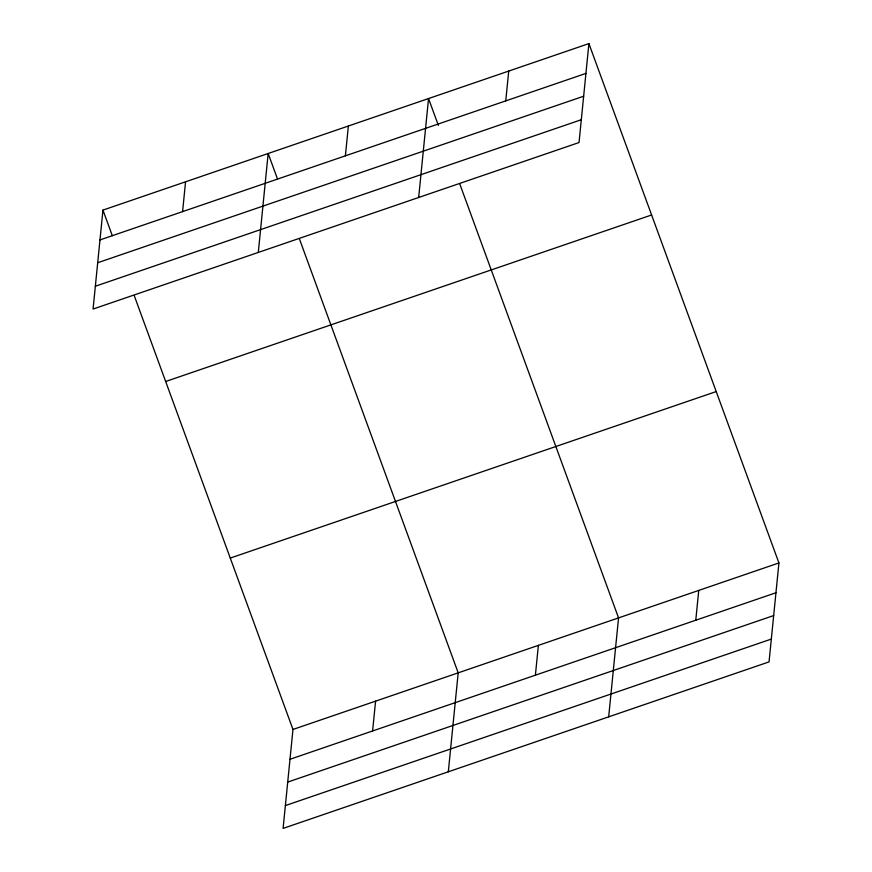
<?xml version="1.0" encoding="UTF-8"?>
<svg xmlns="http://www.w3.org/2000/svg" width="872" height="872" viewBox="0 0 872 872"><rect width="100%" height="100%" fill="white"/><g stroke="black" fill="none" stroke-linecap="round" stroke-linejoin="round"><path stroke-width="1.31" d="M102.951 210.108L93.075 309.048L579.03 142.539L588.905 43.6L102.951 210.108L112.314 235.691M182.586 211.613L185.562 181.801M258.297 252.433L268.173 153.494L277.536 179.076M345.388 155.826L348.364 126.026M134.31 295.804L292.97 729.461L283.095 828.4L769.049 661.892L778.925 562.952L588.905 43.6M418.669 197.486L428.544 98.547L438.365 125.405M372.606 730.965L375.581 701.153M505.749 100.88L508.725 71.079M448.317 771.785L458.192 672.846L299.532 239.19M535.397 675.179L538.373 645.367M608.678 716.839L618.553 617.899L459.893 184.243M695.769 620.232L698.745 590.42M99.975 239.92L585.929 73.412M97.697 262.734L583.651 96.225M95.353 286.234L581.308 119.726M165.658 381.5L651.613 214.981M230.263 558.08L716.217 391.561M292.97 729.461L778.925 562.952M289.995 759.272L775.949 592.753M287.716 782.086L773.671 615.567M285.373 805.586L771.328 639.078"/></g></svg>
